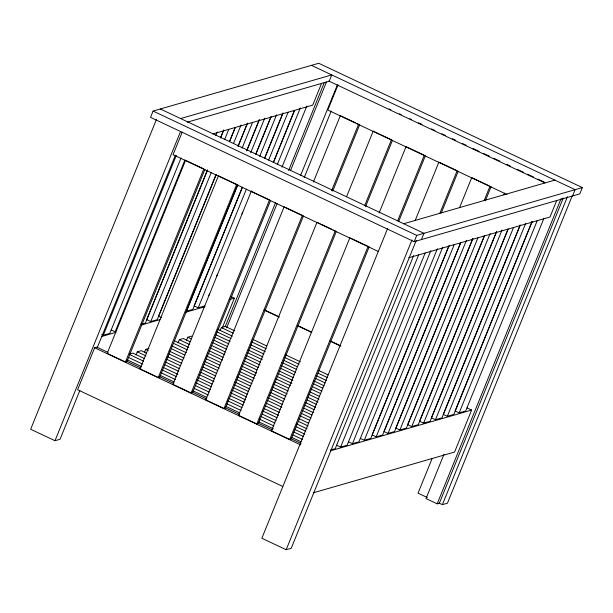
<?xml version="1.0" encoding="UTF-8"?>
<svg xmlns="http://www.w3.org/2000/svg" width="613" height="613" viewBox="0 0 613 613"><rect width="100%" height="100%" fill="white"/><g stroke="black" fill="none" stroke-linecap="round" stroke-linejoin="round"><path stroke-width="0.92" d="M153.097 111.068L150.545 117.367L414.181 241.675L579.791 193.877L582.35 187.578L318.706 63.269L153.097 111.068L416.74 235.384L582.35 187.578M156.407 119.543L30.65 429.246L54.986 440.716L60.051 439.26L79.866 390.45M54.986 440.716L180.383 131.902M108.072 352.437L96.823 347.127L94.647 347.755L77.606 389.73L282.731 486.446M182.214 132.109L173.05 154.683L378.175 251.407M97.16 347.855L175.356 155.288M101.689 334.468L103.306 335.234L176.314 155.449M181.019 158.001L109.819 333.357L103.306 335.234M184.934 160.001L115.167 331.809L111.114 329.901M215.845 135.442L217.286 131.895M203.003 168.529L185.578 160.315L107.183 353.387L125.435 361.992L203.83 168.927M204.918 169.395L126.876 361.578L125.435 361.992M207.11 170.843L146.691 319.634L150.744 321.541L157.257 319.664L216.236 174.421M220.772 137.189L223.653 130.102M207.608 169.87L145.396 323.089L141.327 324.262M220.557 137.986L223.791 130.017M136.025 354.965L137.304 351.816L141.281 350.674L146.461 353.111M150.744 321.541L211.163 172.759M224.833 139.097L228.787 129.358M216.09 174.506L158.552 316.208L161.794 317.741M229.4 141.733L235.154 127.565M229.538 141.649L235.292 127.481M144.43 352.544L145.71 349.395L148.89 348.475M233.453 143.649L241.009 125.052M238.02 146.285L247.368 123.259M238.166 146.201L247.514 123.175M242.074 148.193L252.502 122.516M246.641 150.829L259.23 119.834M246.786 150.744L259.376 119.75M158.284 377.485L236.687 184.413L218.435 175.808L140.032 368.88L158.284 377.485L159.732 377.064L237.767 184.881M237.752 184.628L186.329 311.274L192.834 309.396L242.464 187.18M250.702 152.744L264.724 118.202M178.038 342.843L179.31 339.694L183.287 338.545L190.199 341.801M242.319 187.264L194.129 305.941L198.191 307.849L204.696 305.971M255.989 153.61L271.092 116.409M255.767 154.407L270.877 117.213M198.191 307.849L246.38 189.172M259.682 156.407L276.586 114.784M186.436 340.414L187.716 337.273L191.693 336.123M208.872 295.428L209.585 293.658M216.78 275.942L217.5 274.172M241.951 213.952L242.671 212.182M264.609 158.154L282.593 113.872M251.445 190.835L172.889 384.366L191.141 392.979L192.589 392.558L270.624 200.374M264.755 158.07L283.091 112.899M268.663 160.07L288.087 112.24M273.237 162.706L294.455 110.447M273.375 162.614L294.592 110.363M277.291 164.613L300.309 107.934M282.003 167.165L306.814 106.057M191.141 392.979L269.536 199.907L252.112 191.693M220.044 330.721L221.324 327.572L225.3 326.423L234.802 330.905M222.274 327.917L234.35 298.186L230.542 296.393M321.564 83.406L312.745 105.114L212.734 133.979M225.186 326.698L275.635 202.459M288.608 170.514L324.277 82.663M226.634 327.848L277.084 203.608M290.416 170.774L326.445 82.035M300.554 175.556L337.311 85.038M338.031 84.832L327.809 110.018L506.966 194.49M304.178 177.647L331.204 111.091M313.366 182.076L340.338 115.65L355.272 122.692M223.99 408.465L302.393 215.393L284.141 206.788L205.738 399.86L223.99 408.465L225.438 408.051L303.481 215.868M331.618 190.681L358.59 124.255L356.927 123.474M332.706 191.149L359.678 124.723M346.575 196.681L373.187 131.144L391.439 139.749L364.827 205.286M320.315 223.845L316.99 222.281L238.595 415.353L256.847 423.958L335.242 230.886L333.587 230.105M336.33 231.354L258.295 423.537L256.847 423.958M365.555 206.635L392.527 140.216M379.072 213.056L406.044 146.63L424.296 155.235L397.684 220.772M289.704 439.444L368.099 246.38L349.847 237.775L271.452 430.839L289.704 439.444L291.144 439.031L369.187 246.847M387.6 228.549L261.843 538.252L286.179 549.731L291.244 548.267L416.281 240.342M398.772 221.247L425.384 155.71M415.162 220.573L438.9 162.123L457.152 170.728L439.889 213.24M286.179 549.731L411.936 240.028M414.181 241.675L416.74 235.384M413.629 255.59L335.234 448.662L330.353 450.065M421.415 239.591L423.974 233.292L160.33 108.984M336.529 445.199L340.583 447.115L418.625 254.931M441.337 212.818L458.24 171.196M425.131 253.054L347.096 445.237L340.583 447.115M348.391 441.781L352.444 443.689L430.847 250.617M437.353 248.74L358.957 441.812L352.444 443.689M360.252 438.356L364.306 440.264L442.701 247.2M459.528 207.723L471.749 177.617L489.174 185.831M448.708 246.288L372.114 434.931L376.167 436.847L382.673 434.969L460.715 242.779M449.214 245.323L370.811 438.387L364.306 440.264M376.167 436.847L454.202 244.664M460.57 242.871L383.968 431.506L388.029 433.422L394.534 431.544L472.93 238.472M388.029 433.422L466.424 240.35M484.247 200.39L490.002 186.222M485.335 200.857L491.09 186.689M472.792 238.557L395.829 428.089L399.883 429.997L406.396 428.119L484.431 235.936M399.883 429.997L477.925 237.813M484.293 236.02L407.691 424.663L411.744 426.579L418.258 424.694L496.653 231.63M503.886 194.873L504.606 193.103M411.744 426.579L490.147 233.507M496.507 231.714L419.553 421.238L423.606 423.154L430.111 421.277L508.154 229.086M423.606 423.154L502.001 230.082M508.008 229.178L431.406 417.813L435.468 419.729L441.973 417.851L520.016 225.668M435.468 419.729L513.502 227.546M520.23 224.864L443.268 414.396L447.329 416.304L453.835 414.426L532.23 221.354M447.329 416.304L525.724 223.239M432.104 458.562L418.051 493.166L427.284 497.518M532.092 221.446L455.13 410.971L459.183 412.886L465.696 411.001L543.731 218.818M459.183 412.886L537.226 220.695M444.034 454.202L426.02 498.576L437.176 503.832L439.345 503.212L563.301 197.945M467.06 407.913L471.627 410.066L454.585 452.034L313.281 492.814M556.727 200.497L550.022 216.994L408.725 257.774M437.176 503.832L561.133 198.566M439.031 503.058L442.387 504.645L567.423 196.712M572.121 196.145L447.444 503.181L442.387 504.645M572.557 195.968L575.117 189.67L311.473 65.361M180.613 118.547L331.756 74.924L329.196 81.215L187.218 122.202M403.691 223.73L554.834 180.107M101.306 336.583L115.987 332.346M141.68 324.928L160.031 319.634M185.716 312.216L204.987 306.661M229.76 299.512L234.35 298.186M129.695 354.015L132.883 353.096L144.109 358.39M330.33 450.846L471.627 410.066M389.094 108.915L390.826 109.727M399.484 113.811L401.216 114.623M409.867 118.707L411.599 119.52M418.526 122.784L421.989 124.416M431.506 128.906L434.969 130.538M441.896 133.803L445.352 135.435M452.279 138.699L455.743 140.339M462.669 143.603L466.125 145.235M473.052 148.499L479.113 151.357M483.435 153.396L489.496 156.254M493.825 158.292L499.886 161.15M506.805 164.414L510.269 166.046M517.196 169.311L523.249 172.169M527.578 174.207L533.639 177.065M537.969 179.103L544.022 181.961M328.798 81.031L544.903 182.919M321.971 224.626L331.924 229.323M264.425 309.894L279.359 316.936M297.282 325.38L311.389 332.031M330.966 341.265L340.92 345.962M264.126 310.025L278.838 316.959M297.88 325.94L311.726 332.468M329.901 341.043L340.292 345.939M252.931 339.456L266.755 345.97M285.75 354.927L300.431 361.846M318.568 370.398L328.07 374.88M221.324 327.572L233.415 333.273M251.545 341.824L266.234 348.743M284.363 357.295L299.052 364.222M318.047 373.179L327.549 377.654M217.761 329.258L232.442 336.177M250.579 344.728L265.26 351.647M283.398 360.199L297.213 366.72M316.216 375.677L326.576 380.566M216.374 331.625L231.055 338.545M250.058 347.502L263.874 354.023M282.011 362.574L296.692 369.493M315.695 378.451L325.196 382.933M215.401 334.529L230.09 341.449M248.219 350L262.908 356.927M281.038 365.478L295.727 372.397M313.856 380.949L324.223 385.838M214.879 337.303L228.703 343.824M247.698 352.781L262.379 359.701M280.516 368.252L294.34 374.773M313.335 383.73L322.836 388.205M213.914 340.215L227.729 346.728M245.867 355.279L260.548 362.199M279.551 371.164L293.366 377.677M312.369 386.634L321.871 391.117M212.527 342.583L226.343 349.096M245.346 358.053L260.027 364.98M278.164 373.532L292.845 380.451M310.983 389.002L320.484 393.485M211.554 345.487L225.377 352M244.372 360.965L258.196 367.478M277.191 376.436L291.872 383.355M310.009 391.914L319.511 396.389M187.716 337.273L191.172 338.897M210.167 347.855L224.848 354.781M242.986 363.333L256.809 369.846M275.804 378.803L290.485 385.73M308.623 394.282L318.99 399.163M209.202 350.766L223.017 357.279M242.02 366.237L256.701 373.164M274.839 381.715L288.654 388.228M307.657 397.186L318.017 402.074M179.31 339.694L189.678 344.583M207.815 353.134L222.496 360.053M240.633 368.605L255.314 375.531M273.452 384.083L288.133 391.002M307.136 399.96L316.63 404.442M174.889 340.974L188.704 347.487M206.842 356.038L220.665 362.551M239.66 371.516L254.341 378.436M272.478 386.987L287.16 393.906M305.297 402.457L315.664 407.346M173.502 343.341L187.317 349.854M205.455 358.406L220.136 365.333M239.139 374.29L252.954 380.803M271.957 389.761L285.773 396.282M304.776 405.239L314.277 409.714M171.671 345.839L186.352 352.766M204.489 361.318L219.17 368.237M237.308 376.788L251.989 383.707M270.992 392.672L284.807 399.186M303.803 408.143L313.304 412.626M171.15 348.613L184.965 355.134M203.968 364.091L217.784 370.604M236.787 379.562L250.602 386.083M269.605 395.04L283.421 401.553M302.424 410.511L311.917 414.993M169.311 351.119L183.992 358.038M202.995 366.995L216.81 373.509M234.948 382.06L249.629 388.987M267.766 397.538L282.447 404.457M301.45 413.423L310.952 417.897M168.79 353.893L182.605 360.406M201.608 369.363L215.424 375.884M234.427 384.841L248.242 391.355M267.245 400.312L281.926 407.239M300.064 415.79L309.565 420.265M167.824 356.797L181.64 363.31M200.643 372.275L214.458 378.788M233.461 387.745L247.277 394.259M266.28 403.224L280.095 409.737M299.098 418.694L308.592 423.177M145.71 349.395L148.3 350.613M166.437 359.164L180.253 365.685M199.256 374.643L213.937 381.562M232.074 390.113L246.755 397.04M264.893 405.591L279.574 412.511M298.569 421.468L308.071 425.951M165.464 362.076L179.28 368.589M198.283 377.547L212.098 384.06M231.101 393.025L245.782 399.944M263.919 408.496L278.601 415.415M296.738 423.974L307.105 428.855M137.304 351.816L145.94 355.892M164.943 364.85L178.758 371.363M196.896 379.914L211.577 386.841M230.58 395.799L244.395 402.312M262.533 410.863L277.214 417.79M295.351 426.341L305.718 431.223M163.112 367.348L177.793 374.275M195.93 382.826L210.611 389.745M228.749 398.297L243.43 405.216M262.425 414.181L276.248 420.694M294.386 429.246L304.745 434.134M129.764 354.651L143.588 361.164M161.725 369.716L176.406 376.643M195.401 385.6L209.225 392.113M227.362 400.664L242.043 407.591M261.038 416.549L274.862 423.062M293.857 432.019L303.358 436.502M128.799 357.555L142.614 364.076M160.752 372.627L175.433 379.547M194.436 388.504L208.251 395.025M226.389 403.576L241.07 410.495M259.207 419.047L273.888 425.966M292.891 434.931L302.393 439.406M127.412 359.931L141.228 366.444M160.231 375.401L174.046 381.914M193.049 390.872L206.865 397.393M225.868 406.35L239.683 412.863M258.686 421.821L273.367 428.748M291.504 437.299L301.006 441.774M126.247 361.003L140.959 367.938M159.135 376.512L173.847 383.447M192.03 392.021L206.742 398.956M224.917 407.53L239.629 414.465M258.671 423.445L272.517 429.974M290.692 438.54L301.083 443.437M94.647 347.755L300.646 444.885"/></g></svg>
